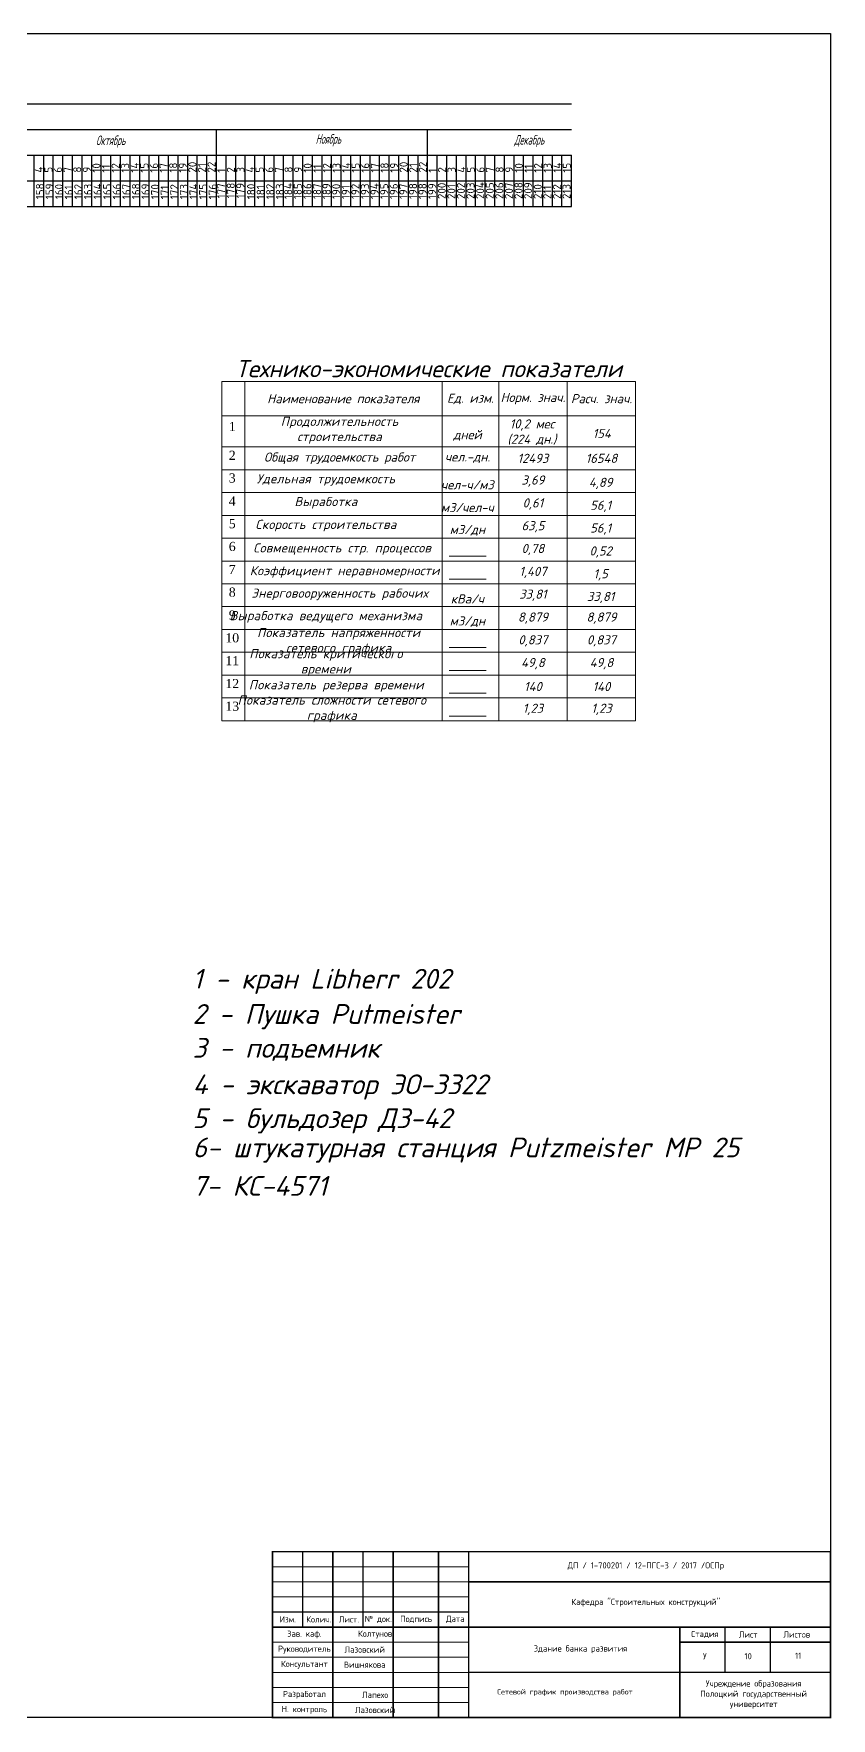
# Model space of a CAD drawing. Header units: millimetres. Extents: x 545956 to 559840, y 1708517 to 1711661.
# Drawn here: x 555738 to 556320, y 1708606 to 1709834 of the extents above; entities that cross this region are included whole.
import ezdxf

# ---------------------------------------------------------------- set-up
doc = ezdxf.new("R2010")
doc.units = ezdxf.units.MM
doc.header["$LTSCALE"] = 5
doc.layers.get('0').update_dxf_attribs({"lineweight": 30})
for name, color, linetype, lineweight in [('0.1 mm ISO', 7, 'Continuous', 9), ('0.5 mm ISO', 7, 'Continuous', 50), ('02 Тонкая линия', 3, 'Continuous', 25), ('ramochka', 18, 'Continuous', 50), ('text', 161, 'Continuous', 20), ('Краны с радиусами', 7, 'Continuous', 5), ('Тонкая', 250, 'Continuous', 5)]:
    doc.layers.add(name, color=color, linetype=linetype, lineweight=lineweight)
doc.styles.add('GOST 2.304', font='CS_Gost2304.shx', dxfattribs={"width": 0.75, "oblique": 10})
doc.styles.get("Standard").update_dxf_attribs({"font": 'isocpeur.ttf'})
doc.styles.add('style2', font='isocpeui.ttf')

msp = doc.modelspace()

# ---------------------------------------------------------------- linework, layer by layer
at = {"ltscale": 0.1}
for p, q in [((554604.3, 1709833.9), (556319.6, 1709833.9)), ((556319.6, 1709833.9), (556319.6, 1708606.2)), ((556319.6, 1708606.2), (554961.7, 1708606.2))]:
    msp.add_line(p, q, dxfattribs=at)
at = {"color": 7, "linetype": 'ByBlock', "ltscale": 0.4}
msp.add_line((555871.7, 1709745.3), (555871.7, 1709764), dxfattribs=at)
at = {"layer": '0.1 mm ISO'}
for p, q in [((556055.6, 1708716.2), (555912.6, 1708716.2)), ((556055.6, 1708705.2), (555912.6, 1708705.2)), ((556055.6, 1708694.2), (555912.6, 1708694.2)), ((556055.6, 1708661.2), (555912.6, 1708661.2)), ((556055.6, 1708650.2), (555912.6, 1708650.2)), ((556055.6, 1708639.2), (555912.6, 1708639.2)), ((556055.6, 1708628.2), (555912.6, 1708628.2)), ((556055.6, 1708617.2), (555912.6, 1708617.2))]:
    msp.add_line(p, q, dxfattribs=at)
at = {"layer": '0.5 mm ISO', "const_width": 1.1}
for points in [[(555912.6, 1708727.2), (555912.6, 1708606.2), (556319.6, 1708606.2), (556319.6, 1708727.2), (555912.6, 1708727.2)], [(555934.6, 1708727.2), (555934.6, 1708672.2)], [(555956.6, 1708727.2), (555956.6, 1708606.2)], [(555978.6, 1708727.2), (555978.6, 1708672.2)], [(556000.6, 1708727.2), (556000.6, 1708606.2)], [(556033.6, 1708727.2), (556033.6, 1708606.2)], [(556055.6, 1708727.2), (556055.6, 1708606.2)], [(556055.6, 1708705.2), (556319.6, 1708705.2)], [(555912.6, 1708683.2), (556055.6, 1708683.2)], [(555912.6, 1708672.2), (556055.6, 1708672.2)], [(556055.6, 1708672.2), (556319.6, 1708672.2)], [(556209.6, 1708672.2), (556209.6, 1708606.2)], [(556242.6, 1708672.2), (556242.6, 1708639.2)], [(556275.6, 1708672.2), (556275.6, 1708639.2)], [(556209.6, 1708661.2), (556319.6, 1708661.2)], [(556055.6, 1708639.2), (556319.6, 1708639.2)]]:
    msp.add_lwpolyline(points, dxfattribs=at)
at = {"layer": 'ramochka', "color": 7, "lineweight": 30}
for p, q in [((554614.4, 1709782.7), (556130.7, 1709782.7)), ((554614.4, 1709764), (556130.7, 1709764)), ((555871.7, 1709708), (555871.7, 1709764)), ((556025.7, 1709708), (556025.7, 1709764)), ((554614.4, 1709745.3), (556130.7, 1709745.3)), ((555738.7, 1709708), (555738.7, 1709745.3)), ((555745.7, 1709708), (555745.7, 1709745.3)), ((555752.7, 1709708), (555752.7, 1709745.3)), ((555759.7, 1709708), (555759.7, 1709745.3)), ((555766.7, 1709708), (555766.7, 1709745.3)), ((555773.7, 1709708), (555773.7, 1709745.3)), ((555780.7, 1709708), (555780.7, 1709745.3)), ((555787.7, 1709708), (555787.7, 1709745.3)), ((555794.7, 1709708), (555794.7, 1709745.3)), ((555794.7, 1709708), (555794.7, 1709745.3)), ((555801.7, 1709708), (555801.7, 1709745.3)), ((555808.7, 1709708), (555808.7, 1709745.3)), ((555815.7, 1709708), (555815.7, 1709745.3)), ((555822.7, 1709708), (555822.7, 1709745.3)), ((555829.7, 1709708), (555829.7, 1709745.3)), ((555836.7, 1709708), (555836.7, 1709745.3)), ((555843.7, 1709708), (555843.7, 1709745.3)), ((555850.7, 1709708), (555850.7, 1709745.3)), ((555857.7, 1709708), (555857.7, 1709745.3)), ((555864.7, 1709708), (555864.7, 1709745.3)), ((555878.7, 1709708), (555878.7, 1709745.3)), ((555885.7, 1709708), (555885.7, 1709745.3)), ((555892.7, 1709708), (555892.7, 1709745.3)), ((555899.7, 1709708), (555899.7, 1709745.3)), ((555906.7, 1709708), (555906.7, 1709745.3)), ((555913.7, 1709708), (555913.7, 1709745.3)), ((555920.7, 1709708), (555920.7, 1709745.3)), ((555927.7, 1709708), (555927.7, 1709745.3)), ((555934.7, 1709708), (555934.7, 1709745.3)), ((555941.7, 1709708), (555941.7, 1709745.3)), ((555948.7, 1709708), (555948.7, 1709745.3)), ((555955.7, 1709708), (555955.7, 1709745.3)), ((555962.7, 1709708), (555962.7, 1709745.3)), ((555969.7, 1709708), (555969.7, 1709745.3)), ((555976.7, 1709708), (555976.7, 1709745.3)), ((555983.7, 1709708), (555983.7, 1709745.3)), ((555990.7, 1709708), (555990.7, 1709745.3)), ((555997.7, 1709708), (555997.7, 1709745.3)), ((556004.7, 1709708), (556004.7, 1709745.3)), ((556011.7, 1709708), (556011.7, 1709745.3)), ((556018.7, 1709708), (556018.7, 1709745.3)), ((556025.7, 1709708), (556025.7, 1709745.3)), ((556032.7, 1709708), (556032.7, 1709745.3)), ((556039.7, 1709708), (556039.7, 1709745.3)), ((556046.7, 1709708), (556046.7, 1709745.3)), ((556053.7, 1709708), (556053.7, 1709745.3)), ((556060.7, 1709708), (556060.7, 1709745.3)), ((556067.7, 1709708), (556067.7, 1709745.3)), ((556074.7, 1709708), (556074.7, 1709745.3)), ((556081.7, 1709708), (556081.7, 1709745.3)), ((556081.7, 1709708), (556081.7, 1709745.3)), ((556088.7, 1709708), (556088.7, 1709745.3)), ((556095.7, 1709708), (556095.7, 1709745.3)), ((556095.7, 1709708), (556095.7, 1709745.3)), ((556102.7, 1709708), (556102.7, 1709745.3)), ((556102.7, 1709708), (556102.7, 1709745.3)), ((556109.7, 1709708), (556109.7, 1709745.3)), ((556109.7, 1709708), (556109.7, 1709745.3)), ((556116.7, 1709708), (556116.7, 1709745.3)), ((556116.7, 1709708), (556116.7, 1709745.3)), ((556123.7, 1709708), (556123.7, 1709745.3)), ((556123.7, 1709708), (556123.7, 1709745.3)), ((556130.7, 1709708), (556130.7, 1709745.3)), ((556130.7, 1709708), (556130.7, 1709745.3)), ((554614.4, 1709726.7), (556130.7, 1709726.7)), ((554650.5, 1709726.7), (556130.7, 1709726.7)), ((554614.4, 1709708), (556130.7, 1709708))]:
    msp.add_line(p, q, dxfattribs=at)
at = {"layer": 'Краны с радиусами'}
for p, q in [((555875.7, 1709580.3), (555875.7, 1709333)), ((555875.7, 1709580.3), (556177.4, 1709580.3)), ((555892.3, 1709580.3), (555892.3, 1709333)), ((556036.2, 1709333), (556036.2, 1709579.9)), ((556077.6, 1709580.3), (556077.6, 1709333)), ((556127.5, 1709580.3), (556127.5, 1709333)), ((556177.4, 1709580.3), (556177.4, 1709333)), ((556177.4, 1709555.3), (555875.7, 1709555.3)), ((555908.8, 1709555.3), (556119.4, 1709555.3)), ((555875.7, 1709532.6), (556177.4, 1709532.6)), ((556177.4, 1709516), (555875.7, 1709516)), ((555908.8, 1709516), (556177.4, 1709516)), ((555875.7, 1709499.4), (556177.4, 1709499.4)), ((555875.7, 1709499.4), (556177.4, 1709499.4)), ((556177.4, 1709499.4), (555908.8, 1709499.4)), ((555875.7, 1709482.7), (556177.4, 1709482.7)), ((555875.7, 1709482.7), (556177.4, 1709482.7)), ((555875.7, 1709466.1), (556177.4, 1709466.1)), ((555875.7, 1709466.1), (556177.4, 1709466.1)), ((555875.7, 1709449.4), (556177.4, 1709449.4)), ((555875.7, 1709449.4), (556177.4, 1709449.4)), ((555875.7, 1709432.8), (556177.4, 1709432.8)), ((555875.7, 1709432.8), (556177.4, 1709432.8)), ((555875.7, 1709416.2), (556177.4, 1709416.2)), ((555875.7, 1709416.2), (556177.4, 1709416.2)), ((555875.7, 1709399.5), (556177.4, 1709399.5)), ((555875.7, 1709399.5), (556177.4, 1709399.5)), ((555875.7, 1709382.9), (556177.4, 1709382.9)), ((555875.7, 1709382.9), (556177.4, 1709382.9)), ((555875.7, 1709366.2), (556177.4, 1709366.2)), ((555875.7, 1709366.2), (556177.4, 1709366.2)), ((555875.7, 1709349.6), (556177.4, 1709349.6)), ((555875.7, 1709349.6), (556177.4, 1709349.6)), ((555875.7, 1709333), (556177.4, 1709333)), ((555875.7, 1709333), (556177.4, 1709333))]:
    msp.add_line(p, q, dxfattribs=at)
at = {"layer": 'Тонкая', "linetype": 'ByBlock', "ltscale": 0.2}
for p, q in [((556041.3, 1709452.9), (556068.3, 1709452.9)), ((556041.3, 1709436.2), (556068.3, 1709436.2)), ((556041.3, 1709386.3), (556068.3, 1709386.3)), ((556041.3, 1709369.7), (556068.3, 1709369.7)), ((556041.3, 1709353), (556068.3, 1709353)), ((556041.3, 1709336.4), (556068.3, 1709336.4))]:
    msp.add_line(p, q, dxfattribs=at)

# ---------------------------------------------------------------- texts
at = {"style": 'style2'}
for s, p in [('1 - кран Libherr 202', (555854.3, 1709137.7)), ('2 - Пушка Putmeister', (555854.3, 1709112)), ('3 - подъемник', (555854.3, 1709087.3)), ('4 - экскаватор ЭО-3322', (555854.3, 1709060.7)), ('5 - бульдозер ДЗ-42', (555854.3, 1709036)), ('6- штукатурная станция Putzmeister MP 25', (555854.3, 1709014.7)), ('7- КС-4571', (555854.3, 1708986.7))]:
    msp.add_text(s, height=14.4, dxfattribs=at).set_placement(p)
at = {"layer": '0.1 mm ISO', "char_height": 3.85, "attachment_point": 5}
for s, insert, width in [('{\\H1.1667x;ДП / 1-700201 / 12-ПГС-3 / 2017 /ОСПр}', (556184.8, 1708716.6), 127.191), ('{\\H1.1667x;Кафедра "Строительных конструкций"}', (556184.8, 1708690), 127.191), ('{\\H1.1667x;Изм.}', (555923.7, 1708677.8), 22.997), ('{\\H1.1667x;Колич.}', (555946.3, 1708677.8), 22.997), ('{\\H1.1667x;Лист.}', (555968.3, 1708677.8), 22.997), ('\\pi-7.7,l15.4,t15.4;{\\H1.1667x;№^Iдок.}', (555985.9, 1708677.8), 30.2), ('{\\H1.1667x;Подпись}', (556017.3, 1708677.8), 22.997), ('{\\H1.1667x;Дата}', (556045.9, 1708677.8), 22.997), ('{\\H1.1667x;Зав. каф.}', (555935.8, 1708666.8), 42.382), ('{\\H1.1667x;Колтунов }', (555987.4, 1708666.8), 42.382), ('{\\H1.1667x;Стадия}', (556227.9, 1708666.8), 22.997), ('{\\H1.1667x;Лист}', (556259.5, 1708666.8), 22.997), ('{\\H1.1667x;Листов}', (556294.9, 1708666.8), 26.58), ('{\\H1.1667x;Руководитель}', (555935.8, 1708655.8), 42.382), ('{\\H1.1667x;Лазовский}', (555979.8, 1708655.8), 42.382), ('{\\H1.1667x;Здание банка развития}', (556137.2, 1708656), 141.816), ('{\\H1.1667x;У}', (556227.9, 1708651), 11.254), ('{\\H1.1667x;10}', (556259.5, 1708651), 6.85), ('{\\H1.1667x;11}', (556295.9, 1708651.3), 6.85), ('{\\H1.1667x;Консультант}', (555935.8, 1708644.8), 42.382), ('{\\H1.1667x;Вишнякова}', (555979.8, 1708644.8), 60.52), ('{\\C7;Сетевой график производства работ}', (556125.8, 1708624.5), 114.911), ('{\\H1.1667x;Учреждение образования Полоцкий государственный университет}', (556263.5, 1708623), 92.091), ('{\\H1.1667x;Н. контроль}', (555935.8, 1708611.8), 42.382), ('{\\H1.1667x;Разработал}', (555935.8, 1708622.8), 42.382), ('{\\H1.1667x;Лапехо}', (555987.4, 1708622.8), 42.382), ('{\\H1.1667x;Лазовский}', (555987.4, 1708611.8), 42.382)]:
    msp.add_mtext(s, dxfattribs=dict(at, insert=insert, width=width))
at = {"layer": '02 Тонкая линия', "color": 7, "width": 0.0841, "attachment_point": 1, "rotation": 90}
for s, insert, char_height in [('{\\fISOCPEUR|b0|i0|c204|p34;4}', (555739.2, 1709732.6), 5.833), ('{\\fISOCPEUR|b0|i0|c204|p34;5}', (555746.2, 1709732.6), 5.833), ('{\\fISOCPEUR|b0|i0|c204|p34;6}', (555753.2, 1709732.6), 5.833), ('{\\fISOCPEUR|b0|i0|c204|p34;7}', (555760.2, 1709732.6), 5.833), ('{\\fISOCPEUR|b0|i0|c204|p34;8}', (555767.2, 1709732.6), 5.833), ('{\\fISOCPEUR|b0|i0|c204|p34;9}', (555774.2, 1709732.6), 5.833), ('{\\fISOCPEUR|b0|i0|c204|p34;10}', (555781.2, 1709732.6), 5.833), ('{\\fISOCPEUR|b0|i0|c204|p34;11}', (555788.2, 1709732.6), 5.833), ('{\\fISOCPEUR|b0|i0|c204|p34;12}', (555795.2, 1709732.6), 5.833), ('{\\fISOCPEUR|b0|i0|c204|p34;13}', (555802.2, 1709732.6), 5.833), ('{\\fISOCPEUR|b0|i0|c204|p34;14}', (555809.2, 1709732.6), 5.833), ('{\\fISOCPEUR|b0|i0|c204|p34;15}', (555816.2, 1709732.6), 5.833), ('{\\fISOCPEUR|b0|i0|c204|p34;16}', (555823.2, 1709732.6), 5.833), ('{\\fISOCPEUR|b0|i0|c204|p34;17}', (555830.2, 1709732.6), 5.833), ('{\\fISOCPEUR|b0|i0|c204|p34;18}', (555837.2, 1709732.6), 5.833), ('{\\fISOCPEUR|b0|i0|c204|p34;19}', (555844.2, 1709732.6), 5.833), ('{\\fISOCPEUR|b0|i0|c204|p34;20}', (555851.2, 1709732.6), 5.833), ('{\\fISOCPEUR|b0|i0|c204|p34;21}', (555858.2, 1709732.6), 5.833), ('{\\fISOCPEUR|b0|i0|c204|p34;22}', (555865.2, 1709732.6), 5.833), ('{\\fISOCPEUR|b0|i0|c204|p34;1}', (555872.3, 1709732.6), 5.833), ('{\\fISOCPEUR|b0|i0|c204|p34;2}', (555879.3, 1709732.6), 5.833), ('{\\fISOCPEUR|b0|i0|c204|p34;3}', (555886.3, 1709732.6), 5.833), ('{\\fISOCPEUR|b0|i0|c204|p34;4}', (555893.3, 1709732.6), 5.833), ('{\\fISOCPEUR|b0|i0|c204|p34;5}', (555900.3, 1709732.6), 5.833), ('{\\fISOCPEUR|b0|i0|c204|p34;6}', (555907.3, 1709732.6), 5.833), ('{\\fISOCPEUR|b0|i0|c204|p34;7}', (555914.3, 1709732.6), 5.833), ('{\\fISOCPEUR|b0|i0|c204|p34;8}', (555921.3, 1709732.6), 5.833), ('{\\fISOCPEUR|b0|i0|c204|p34;9}', (555928.3, 1709732.6), 5.833), ('{\\fISOCPEUR|b0|i0|c204|p34;10}', (555935.3, 1709732.6), 5.833), ('{\\fISOCPEUR|b0|i0|c204|p34;11}', (555942.3, 1709732.6), 5.833), ('{\\fISOCPEUR|b0|i0|c204|p34;12}', (555949.3, 1709732.6), 5.833), ('{\\fISOCPEUR|b0|i0|c204|p34;13}', (555956.3, 1709732.6), 5.833), ('{\\fISOCPEUR|b0|i0|c204|p34;14}', (555963.3, 1709732.6), 5.833), ('{\\fISOCPEUR|b0|i0|c204|p34;15}', (555970.3, 1709732.6), 5.833), ('{\\fISOCPEUR|b0|i0|c204|p34;16}', (555977.3, 1709732.6), 5.833), ('{\\fISOCPEUR|b0|i0|c204|p34;17}', (555984.3, 1709732.6), 5.833), ('{\\fISOCPEUR|b0|i0|c204|p34;18}', (555991.3, 1709732.6), 5.833), ('{\\fISOCPEUR|b0|i0|c204|p34;19}', (555998.3, 1709732.6), 5.833), ('{\\fISOCPEUR|b0|i0|c204|p34;20}', (556005.3, 1709732.6), 5.833), ('{\\fISOCPEUR|b0|i0|c204|p34;21}', (556012.3, 1709732.6), 5.833), ('{\\fISOCPEUR|b0|i0|c204|p34;22}', (556019.3, 1709732.6), 5.833), ('{\\fISOCPEUR|b0|i0|c204|p34;1}', (556026.3, 1709732.6), 5.833), ('{\\fISOCPEUR|b0|i0|c204|p34;2}', (556033.3, 1709732.6), 5.833), ('{\\fISOCPEUR|b0|i0|c204|p34;3}', (556040.3, 1709732.6), 5.833), ('{\\fISOCPEUR|b0|i0|c204|p34;4}', (556047.3, 1709732.6), 5.833), ('{\\fISOCPEUR|b0|i0|c204|p34;5}', (556054.3, 1709732.6), 5.833), ('{\\fISOCPEUR|b0|i0|c204|p34;6}', (556061.3, 1709732.6), 5.833), ('{\\fISOCPEUR|b0|i0|c204|p34;7}', (556068.3, 1709732.6), 5.833), ('{\\fISOCPEUR|b0|i0|c204|p34;8}', (556075.3, 1709732.6), 5.833), ('{\\fISOCPEUR|b0|i0|c204|p34;9}', (556082.3, 1709732.6), 5.833), ('{\\fISOCPEUR|b0|i0|c204|p34;10}', (556089.3, 1709732.6), 5.833), ('11', (556096.3, 1709732.6), 5.83), ('12', (556103.3, 1709732.6), 5.83), ('13', (556110.3, 1709732.6), 5.83), ('14', (556117.3, 1709732.6), 5.83), ('15', (556124.3, 1709732.6), 5.83), ('{\\fISOCPEUR|b0|i0|c204|p34;158}', (555740, 1709713.2), 5.833), ('{\\fISOCPEUR|b0|i0|c204|p34;159}', (555747, 1709713.2), 5.833), ('{\\fISOCPEUR|b0|i0|c204|p34;160}', (555754, 1709713.2), 5.833), ('{\\fISOCPEUR|b0|i0|c204|p34;161}', (555761, 1709713.2), 5.833), ('{\\fISOCPEUR|b0|i0|c204|p34;162}', (555768, 1709713.2), 5.833), ('{\\fISOCPEUR|b0|i0|c204|p34;163}', (555775, 1709713.2), 5.833), ('{\\fISOCPEUR|b0|i0|c204|p34;164}', (555782, 1709713.2), 5.833), ('{\\fISOCPEUR|b0|i0|c204|p34;165}', (555789, 1709713.2), 5.833), ('{\\fISOCPEUR|b0|i0|c204|p34;166}', (555796, 1709713.2), 5.833), ('{\\fISOCPEUR|b0|i0|c204|p34;167}', (555803, 1709713.2), 5.833), ('{\\fISOCPEUR|b0|i0|c204|p34;168}', (555810, 1709713.2), 5.833), ('{\\fISOCPEUR|b0|i0|c204|p34;169}', (555817, 1709713.2), 5.833), ('{\\fISOCPEUR|b0|i0|c204|p34;170}', (555824, 1709713.2), 5.833), ('{\\fISOCPEUR|b0|i0|c204|p34;171}', (555831, 1709713.2), 5.833), ('{\\fISOCPEUR|b0|i0|c204|p34;172}', (555838, 1709713.2), 5.833), ('{\\fISOCPEUR|b0|i0|c204|p34;173}', (555845, 1709713.2), 5.833), ('{\\fISOCPEUR|b0|i0|c204|p34;174}', (555852, 1709713.2), 5.833), ('{\\fISOCPEUR|b0|i0|c204|p34;175}', (555859, 1709713.2), 5.833), ('{\\fISOCPEUR|b0|i0|c204|p34;176}', (555866, 1709713.2), 5.833), ('{\\fISOCPEUR|b0|i0|c204|p34;177}', (555872.2, 1709713.8), 5.833), ('{\\fISOCPEUR|b0|i0|c204|p34;178}', (555879.2, 1709713.8), 5.833), ('{\\fISOCPEUR|b0|i0|c204|p34;179}', (555886.2, 1709713.8), 5.833), ('{\\fISOCPEUR|b0|i0|c204|p34;180}', (555894, 1709713.2), 5.833), ('{\\fISOCPEUR|b0|i0|c204|p34;181}', (555901, 1709713.2), 5.833), ('{\\fISOCPEUR|b0|i0|c204|p34;182}', (555908, 1709713.2), 5.833), ('{\\fISOCPEUR|b0|i0|c204|p34;183}', (555915, 1709713.2), 5.833), ('{\\fISOCPEUR|b0|i0|c204|p34;184}', (555921.1, 1709713.3), 5.833), ('{\\fISOCPEUR|b0|i0|c204|p34;185}', (555928.1, 1709713.3), 5.833), ('{\\fISOCPEUR|b0|i0|c204|p34;186}', (555935.1, 1709713.3), 5.833), ('{\\fISOCPEUR|b0|i0|c204|p34;187}', (555942.1, 1709713.3), 5.833), ('{\\fISOCPEUR|b0|i0|c204|p34;189}', (555949.1, 1709713.3), 5.833), ('{\\fISOCPEUR|b0|i0|c204|p34;190}', (555956.1, 1709713.3), 5.833), ('{\\fISOCPEUR|b0|i0|c204|p34;191}', (555963.1, 1709713.3), 5.833), ('{\\fISOCPEUR|b0|i0|c204|p34;192}', (555970.1, 1709713.3), 5.833), ('{\\fISOCPEUR|b0|i0|c204|p34;193}', (555977.1, 1709713.3), 5.833), ('{\\fISOCPEUR|b0|i0|c204|p34;194}', (555984.1, 1709713.3), 5.833), ('{\\fISOCPEUR|b0|i0|c204|p34;195}', (555991.1, 1709713.3), 5.833), ('{\\fISOCPEUR|b0|i0|c204|p34;196}', (555998.1, 1709713.3), 5.833), ('{\\fISOCPEUR|b0|i0|c204|p34;197}', (556005.1, 1709713.3), 5.833), ('{\\fISOCPEUR|b0|i0|c204|p34;198}', (556012.1, 1709713.3), 5.833), ('{\\fISOCPEUR|b0|i0|c204|p34;198}', (556019.1, 1709713.3), 5.833), ('{\\fISOCPEUR|b0|i0|c204|p34;199}', (556026.1, 1709713.3), 5.833), ('{\\fISOCPEUR|b0|i0|c204|p34;200}', (556033.1, 1709713.3), 5.833), ('{\\fISOCPEUR|b0|i0|c204|p34;201}', (556040.1, 1709713.3), 5.833), ('{\\fISOCPEUR|b0|i0|c204|p34;202}', (556047.1, 1709713.3), 5.833), ('{\\fISOCPEUR|b0|i0|c204|p34;203}', (556054.1, 1709713.3), 5.833), ('{\\fISOCPEUR|b0|i0|c204|p34;204}', (556061.1, 1709713.3), 5.833), ('{\\fISOCPEUR|b0|i0|c204|p34;205}', (556068.1, 1709713.3), 5.833), ('{\\fISOCPEUR|b0|i0|c204|p34;206}', (556075.1, 1709713.3), 5.833), ('{\\fISOCPEUR|b0|i0|c204|p34;207}', (556082.1, 1709713.3), 5.833), ('{\\fISOCPEUR|b0|i0|c204|p34;208}', (556089.1, 1709713.3), 5.833), ('209', (556096.1, 1709713.3), 5.83), ('210', (556103.1, 1709713.3), 5.83), ('211', (556110.1, 1709713.3), 5.83), ('212', (556117.1, 1709713.3), 5.83), ('213', (556124.1, 1709713.3), 5.83)]:
    msp.add_mtext(s, dxfattribs=dict(at, insert=insert, char_height=char_height))
at = {"layer": 'text', "color": 7, "ltscale": 0.5, "char_height": 7, "width": 77, "attachment_point": 5, "style": 'GOST 2.304'}
for s, insert in [('{\\Q15;Октябрь}', (555794.5, 1709755.2)), ('{\\Q15;Ноябрь}', (555953.3, 1709756.2)), ('{\\Q15;Декабрь}', (556099.8, 1709755.6))]:
    msp.add_mtext(s, dxfattribs=dict(at, insert=insert))
at = {"layer": 'Краны с радиусами', "style": 'style2'}
for s, insert, char_height, width, attachment_point in [('  Технико-экономические показатели', (555869.8, 1709595.9), 12.48, 337.621, 1), ('Наименование показателя', (555964.2, 1709567.8), 6.656, 141.663, 5), ('Ед. изм.', (556056.9, 1709567.6), 6.66, 141.663, 5), ('Норм. знач.', (556102.5, 1709567.8), 6.656, 141.663, 5), ('Расч. знач.', (556152.5, 1709567.8), 6.656, 141.663, 5), ('{\\fTimes New Roman|b0|i0|c204|p18;1}', (555883.2, 1709547.5), 6.656, 141.663, 5), ('{\\T1.05;Продолжительность строительства}', (555961.5, 1709544.8), 6.656, 141.663, 5), ('10,2 мес (224 дн.)', (556101.8, 1709543.3), 6.656, 43.559, 5), ('дней', (556054.8, 1709541), 6.66, 141.663, 5), ('154', (556152.7, 1709542.4), 6.66, 141.663, 5), ('{\\fTimes New Roman|b0|i0|c204|p18;2}', (555883.2, 1709526.5), 6.656, 141.663, 5), ('Общая трудоемкость работ', (555961.5, 1709524.3), 6.656, 141.663, 5), ('чел.-дн.', (556054.8, 1709524.8), 6.66, 141.663, 5), ('12493', (556102.5, 1709524.3), 6.66, 141.663, 5), ('16548', (556152.5, 1709524.3), 6.66, 141.663, 5), ('{\\fTimes New Roman|b0|i0|c204|p18;3}', (555883.2, 1709509.9), 6.656, 141.663, 5), ('{\\T1.05;Удельная трудоемкость}', (555951.6, 1709508.5), 6.656, 141.663, 5), ('3,69', (556102.5, 1709507.7), 6.66, 141.663, 5), ('чел-ч/м3', (556054.7, 1709505), 6.66, 141.663, 5), ('4,89', (556151.9, 1709506), 6.66, 141.663, 5), ('{\\fTimes New Roman|b0|i0|c204|p18;4}', (555883.2, 1709493.2), 6.656, 141.663, 5), ('{\\T1.05;Выработка}', (555951.6, 1709491.9), 6.656, 141.663, 5), ('м3/чел-ч', (556054.7, 1709488.4), 6.66, 141.663, 5), ('0,61', (556102.5, 1709491), 6.66, 141.663, 5), ('56,1', (556151.9, 1709489.3), 6.66, 141.663, 5), ('{\\fTimes New Roman|b0|i0|c204|p18;5}', (555883.2, 1709476.6), 6.656, 141.663, 5), ('{\\T1.05;Скорость строительства}', (555951.6, 1709475.2), 6.656, 141.663, 5), ('м3/дн', (556054.7, 1709471.8), 6.66, 141.663, 5), ('63,5', (556102.5, 1709474.4), 6.66, 141.663, 5), ('56,1', (556151.9, 1709472.7), 6.66, 141.663, 5), ('{\\fTimes New Roman|b0|i0|c204|p18;6}', (555883.2, 1709460), 6.656, 141.663, 5), ('{\\T1.05;Совмещенность стр. процессов}', (555963.4, 1709458.1), 6.656, 141.663, 5), ('0,78', (556102.5, 1709457.8), 6.66, 141.663, 5), ('0,52', (556151.9, 1709456), 6.66, 141.663, 5), ('{\\fTimes New Roman|b0|i0|c204|p18;7}', (555883.2, 1709443.3), 6.656, 141.663, 5), ('{\\T1.05;Коэффициент неравномерности}', (555965.3, 1709441.5), 6.656, 165.811, 5), ('1,407', (556102.5, 1709441.1), 6.66, 141.663, 5), ('1,5', (556151.9, 1709439.4), 6.66, 141.663, 5), ('{\\fTimes New Roman|b0|i0|c204|p18;8}', (555883.2, 1709426.7), 6.656, 141.663, 5), ('{\\T1.05;Энерговооруженность рабочих}', (555961.6, 1709425.1), 6.656, 141.663, 5), ('кВа/ч', (556054.7, 1709421.8), 6.66, 141.663, 5), ('33,81', (556102.5, 1709424.5), 6.66, 141.663, 5), ('33,81', (556151.9, 1709422.8), 6.66, 141.663, 5), ('{\\fTimes New Roman|b0|i0|c204|p18;9}', (555883.2, 1709410), 6.656, 141.663, 5), ('{\\T1.05;Выработка ведущего механизма}', (555951.6, 1709408.7), 6.656, 141.663, 5), ('{\\T1.05;Показатель напряженности сетевого графика}', (555960.9, 1709390.8), 6.656, 141.663, 5), ('м3/дн', (556054.7, 1709405.2), 6.66, 141.663, 5), ('8,879', (556102.5, 1709407.8), 6.66, 141.663, 5), ('8,879', (556152.5, 1709407.8), 6.66, 141.663, 5), ('{\\fTimes New Roman|b0|i0|c204|p18;10}', (555883.2, 1709393.4), 6.656, 141.663, 5), ('0,837', (556102.5, 1709391.2), 6.66, 141.663, 5), ('0,837', (556152.5, 1709391.2), 6.66, 141.663, 5), ('{\\fTimes New Roman|b0|i0|c204|p18;11}', (555883.2, 1709376.8), 6.656, 141.663, 5), ('{\\T1.05;Показатель критического времени}', (555951.6, 1709375.4), 6.656, 141.663, 5), ('49,8', (556102.5, 1709374.6), 6.66, 141.663, 5), ('49,8', (556152.5, 1709374.6), 6.66, 141.663, 5), ('{\\fTimes New Roman|b0|i0|c204|p18;12}', (555883.2, 1709360.1), 6.656, 141.663, 5), ('{\\T1.05;Показатель сложности сетевого графика}', (555955.9, 1709341.6), 6.656, 141.663, 5), ('{\\T1.05;Показатель резерва времени}', (555959.2, 1709358.3), 6.656, 141.663, 5), ('140', (556102.5, 1709357.9), 6.66, 141.663, 5), ('140', (556152.5, 1709357.9), 6.66, 141.663, 5), ('{\\fTimes New Roman|b0|i0|c204|p18;13}', (555883.2, 1709343.5), 6.656, 141.663, 5), ('1,23', (556102.5, 1709341.3), 6.66, 141.663, 5), ('1,23', (556152.5, 1709341.3), 6.66, 141.663, 5)]:
    msp.add_mtext(s, dxfattribs=dict(at, insert=insert, char_height=char_height, width=width, attachment_point=attachment_point))

doc.saveas('drawing.dxf')
